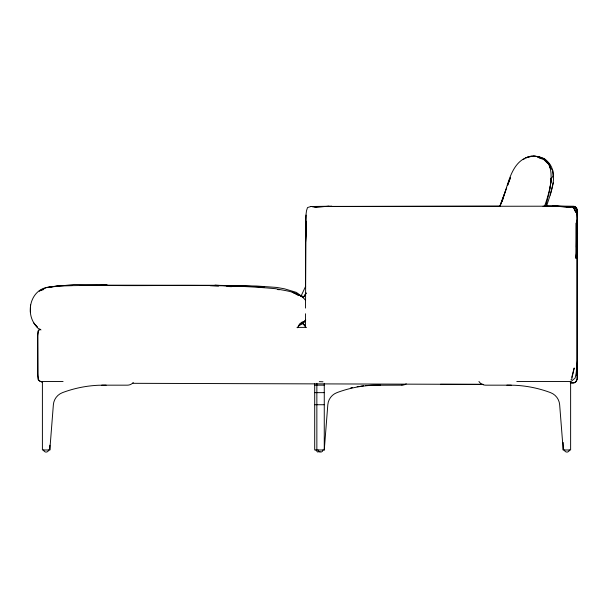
<?xml version="1.0" encoding="UTF-8"?>
<svg xmlns="http://www.w3.org/2000/svg" width="608" height="608" viewBox="0 0 608 608"><rect width="100%" height="100%" fill="white"/><g stroke="black" fill="none" stroke-linecap="round" stroke-linejoin="round"><path stroke-width="0.91" d="M305.505 326.952L305.512 313.758M305.512 308.096L306.014 221.054L305.558 242.098L306.12 224.139M37.187 327.043C25.103 315.56 29.154 291.186 46.694 287.44L74.685 284.43L107.175 285.175L214.89 285.304L256.492 286.026L276.655 287.432L284.43 288.808L296.294 292.372L303.316 297.441M550.878 178.668L550.802 183.365L550.924 179.109M550.954 178.646L550.308 187.545L545.726 206.446M576.24 254.638L576.179 258.362L577.235 233.951L576.794 220.149L576.361 247.182M30.4 312.147L30.544 305.018M577.304 365.742L577.266 226.488M306.128 215.065L305.474 227.232L305.52 287.569M306.143 222.004L305.558 242.098L305.9 215.506L306.5 210.763L307.504 207.579L310.832 206.515L555.362 206.188L571.3 206.636L575.13 207.404C578.497 215.551 576.68 224.838 577.6 233.396M546.539 206.272C551.251 190.904 560.728 170.362 544.236 158.62C538.597 156.21 531.704 154.903 526.049 157.875M63.072 381.459L42.4 381.459L42.4 449.981L49.818 449.981L53.367 404.738A14.098 14.098 0 0 1 62.457 392.646A117.101 117.101 0 0 1 98.709 385.252L106.134 385.168M314.693 383.83L314.693 449.981L324.269 449.981L327.818 404.738A14.098 14.098 0 0 1 336.908 392.646A117.101 117.101 0 0 1 373.16 385.252L380.585 385.168M576.665 375.546L577.007 372.066M577.448 360.78L576.133 373.403L575.107 378.1L571.132 381.467M550.544 181.769L550.848 179.14M48.556 449.981C48.427 452.808 43.791 452.808 43.654 449.981M323.008 449.981C322.878 452.808 318.242 452.808 318.106 449.981M569.369 449.981C569.232 452.808 564.596 452.808 564.467 449.981M549.928 187.88L550.278 186.078M550.202 195.115L553.242 182.818M571.756 377.31L574.203 367.977L571.672 379.362L570.859 379.901M544.563 206.158C550.666 189.43 560.173 155.45 531.491 156.134C508.911 159.972 508.174 189.772 499.936 206.044L505.696 190.464M502.117 201.233L503.036 198.664M507.642 185.166L510.492 177.483L507.612 185.273M499.936 206.044L506.7 187.735M301.097 295.99L305.664 286.262M550.498 180.523L552.999 175.727L552.649 170.255L549.579 166.957M303.848 296.947L306.265 293.094M303.468 297.038L306.052 293.079M305.702 320.408L303.384 323.35L298.391 325.941M39.702 329.316L38.19 331.193L37.688 336.057L37.939 373.487L38.289 379.498L39.946 381.148L42.484 382.105M305.695 319.793L304.585 321.168L298.482 325.348M297.236 327.773L301.811 322.164M320.082 451.516L317.46 451.98L315.947 449.981M299.584 323.996L304.585 321.168L301.264 322.84M40.006 329.148L38.274 330.494L37.764 334.902L37.704 375.432L38.319 379.909L39.832 381.216L42.203 382.113M523.207 159.501L524.628 158.688M40.835 290.51L39.307 290.882L46.694 287.44M300.428 323.593L302.062 322.924M39.307 290.882L43.723 289.537M525.578 157.867L530.472 156.659M312.824 207.032L317.125 206.667M331.755 206.158L314.731 207.092L329.247 206.249L310.832 206.515M98.709 285.464L107.175 285.175L58.68 285.806L46.238 287.599L58.482 285.798L72.025 285.593M94.962 285.464L107.175 285.175M571.946 382.683L573.678 382.645L570.988 382.675M330 206.408L500.004 206.165M570.251 382.744L573.899 382.683L575.419 382.082L576.498 381.125L577.121 379.278L577.22 209.813L576.642 208.073L574.423 206.37L544.905 206.173M80.188 285.456L96.224 285.205C155.99 286.718 216.045 283.1 275.667 288.709C285.965 291.004 298.703 291.407 305.611 300.398M506.89 385.168L514.322 385.252A117.101 117.101 0 0 1 550.567 392.646A14.098 14.098 0 0 1 559.656 404.738L563.213 449.981L570.623 449.981L570.623 381.459L516.808 381.459M483.284 384.385L132.514 383.314M542.997 206.226L573.747 206.34L575.571 206.902L577.22 209.813L577.212 379.05L575.548 382.219L574.134 382.911L570.365 382.842M297.061 327.385L306.531 327.385M101.718 385.168L127.376 385.168A7.942 7.942 0 0 0 133.289 382.523M314.693 385.168L324.269 385.168M511.305 385.168L485.648 385.168A7.942 7.942 0 0 1 478.929 381.459M314.693 392.646L324.269 392.646M314.693 404.738L324.269 404.738M546.645 206.363L558.904 206.386M440.458 384.286L482.919 384.34M546.083 206.408L547.907 206.416M545.976 206.393L548.781 206.416M531.286 156.461L535.572 156.499M556.822 206.401L552.33 206.158L570.327 206.986L555.362 206.188M552.33 206.158L567.925 206.629L572.987 207.556L574.302 208.787L575.898 212.443L574.233 209.403M319.306 381.626L322.985 381.786M210.14 285.692L218.523 286.079M226.898 286.467L231.549 286.68M560.424 206.591L568.518 207.016M277.765 289.583L279.505 289.735M566.762 206.758L569.415 207.062M533.558 156.058L539.463 156.894M297.563 294.857L302.13 296.164L296.005 294.363M573.823 208.643L574.302 208.787M537.305 157.031L543.947 159.684L547.405 163.081M538.787 157.518L541.895 158.604M40.972 329.954L38.008 328.297L33.394 322.506M302.67 323.426L305.634 326.359M544.236 158.62L550.681 166.204L546.98 161.66M305.619 326.26L302.579 322.818L305.672 327.172M35.158 324.596L37.217 327.074M563.213 442.472L563.213 449.981M324.269 383.336L324.269 449.981M316.852 383.336L316.852 449.981M49.818 445.2L49.818 449.981M406.235 383.83A7.942 7.942 0 0 1 401.827 385.168L370.994 385.252A117.101 117.101 0 0 0 365.438 385.616M402.906 384.476A7.942 7.942 0 0 1 401.652 384.917M350.763 387.889A117.101 117.101 0 0 1 352.579 387.509M357.147 386.665A117.101 117.101 0 0 1 358.978 386.384M360.818 386.126A117.101 117.101 0 0 1 363.592 385.799M576.209 222.999L576.179 258.362L576.209 222.999M264.168 286.832L214.89 285.304L264.168 286.832M301.88 296.21L292.288 292.273L301.88 296.21"/></g></svg>
